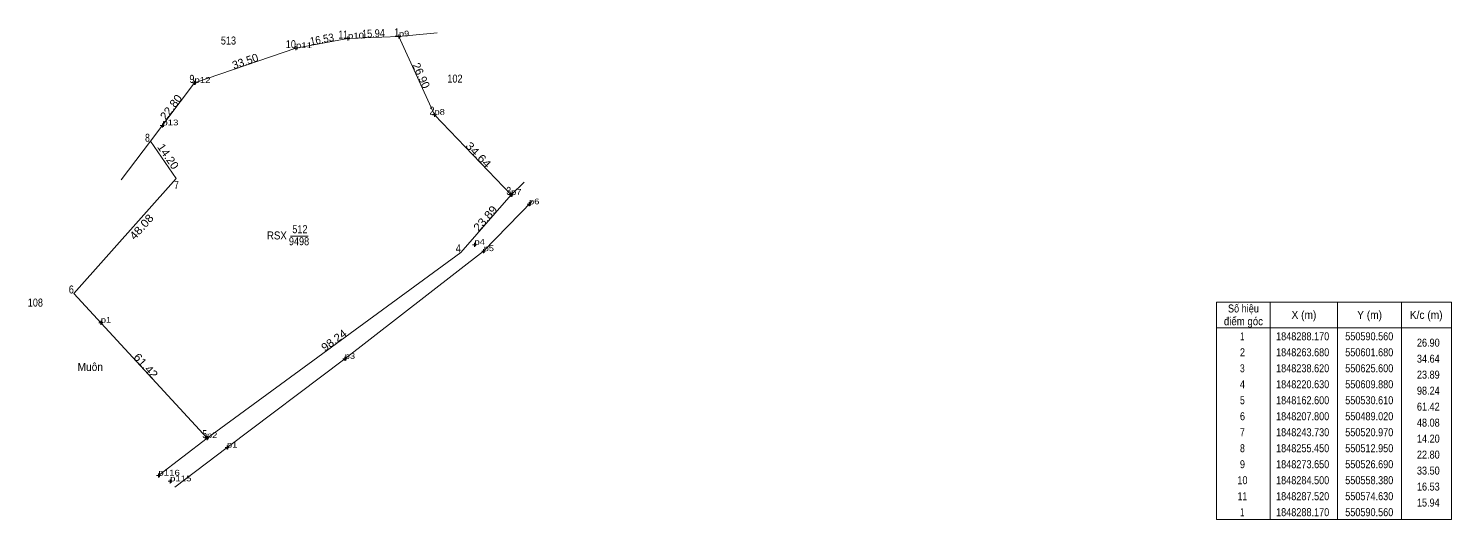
# Model space of a CAD drawing. Header units: metres. Extents: x 549822 to 550919, y 1848084 to 1848569.
# Drawn here: x 550474.8 to 550919.3, y 1848137.1 to 1848290.7 of the extents above; entities that cross this region are included whole.
import ezdxf
from ezdxf.enums import TextEntityAlignment as Align

# ---------------------------------------------------------------- set-up
doc = ezdxf.new("R2010")
doc.units = ezdxf.units.M
for name, color, linetype, lineweight in [('1', 7, 'Continuous', 13), ('10', 7, 'Continuous', 13), ('15', 7, 'Continuous', 13), ('63', 7, 'Continuous', 13), ('7', 7, 'Continuous', 13)]:
    doc.layers.add(name, color=color, linetype=linetype, lineweight=lineweight)
doc.layers.add('12', color=7, linetype='Continuous')

msp = doc.modelspace()

# ---------------------------------------------------------------- linework, layer by layer
at = {"layer": '1'}
msp.add_lwpolyline([(550590.56, 1848288.17), (550601.68, 1848263.68), (550625.6, 1848238.62), (550609.88, 1848220.63), (550530.61, 1848162.6), (550489.02, 1848207.8), (550520.97, 1848243.73), (550512.95, 1848255.45), (550526.69, 1848273.65), (550558.38, 1848284.5), (550574.63, 1848287.52)], close=True, dxfattribs=at)
at = {"layer": '10'}
msp.add_line((550489.02, 1848207.8), (550530.61, 1848162.6), dxfattribs=at)
for points in [[(550530.61, 1848162.6), (550609.88, 1848220.63), (550625.6, 1848238.62), (550601.68, 1848263.68), (550590.56, 1848288.17), (550574.63, 1848287.52), (550558.38, 1848284.5), (550526.69, 1848273.65)], [(550503.8, 1848243.33), (550512.95, 1848255.45), (550526.69, 1848273.65)], [(550536.86, 1848159.62), (550573.63, 1848187.35), (550617.02, 1848221.04), (550632.15, 1848236.64)]]:
    msp.add_lwpolyline(points, dxfattribs=at)
at = {"layer": '15'}
for p, q in [((550590.56, 1848288.17), (550602.54, 1848289.3)), ((550520.97, 1848243.73), (550512.95, 1848255.45)), ((550520.97, 1848243.73), (550489.02, 1848207.8)), ((550625.6, 1848238.62), (550629.71, 1848242.55)), ((550556.68, 1848225.68), (550562.18, 1848225.68)), ((550515.43, 1848150.86), (550530.61, 1848162.6)), ((550520.54, 1848147.25), (550536.86, 1848159.62))]:
    msp.add_line(p, q, dxfattribs=at)
at = {"layer": '63'}
for p, q in [((550862.72, 1848205.1), (550862.72, 1848137.1)), ((550883.72, 1848205.1), (550883.72, 1848137.1)), ((550903.72, 1848205.1), (550903.72, 1848137.1)), ((550845.92, 1848197.1), (550919.32, 1848197.1))]:
    msp.add_line(p, q, dxfattribs=at)
msp.add_lwpolyline([(550845.92, 1848205.1), (550919.32, 1848205.1), (550919.32, 1848137.1), (550845.92, 1848137.1)], close=True, dxfattribs=at)
at = {"layer": '7'}
for p, q in [((550574.63, 1848286.89), (550574.63, 1848288.14)), ((550591.19, 1848288.17), (550589.94, 1848288.17)), ((550590.56, 1848287.54), (550590.56, 1848288.79)), ((550559, 1848284.5), (550557.75, 1848284.5)), ((550558.37, 1848283.87), (550558.37, 1848285.12)), ((550575.25, 1848287.52), (550574, 1848287.52)), ((550527.32, 1848273.65), (550526.07, 1848273.65)), ((550526.69, 1848273.02), (550526.69, 1848274.27)), ((550602.3, 1848263.68), (550601.05, 1848263.68)), ((550601.68, 1848263.06), (550601.68, 1848264.31)), ((550517.28, 1848260.36), (550516.03, 1848260.36)), ((550516.66, 1848259.73), (550516.66, 1848260.98)), ((550625.59, 1848237.99), (550625.59, 1848239.24)), ((550626.22, 1848238.62), (550624.97, 1848238.62)), ((550631.84, 1848235.67), (550630.59, 1848235.67)), ((550631.21, 1848235.05), (550631.21, 1848236.3)), ((550614.8, 1848223.03), (550613.55, 1848223.03)), ((550614.17, 1848222.4), (550614.17, 1848223.65)), ((550617.02, 1848220.41), (550617.02, 1848221.66)), ((550617.64, 1848221.04), (550616.4, 1848221.04)), ((550497.45, 1848198), (550497.45, 1848199.25)), ((550498.08, 1848198.63), (550496.83, 1848198.63)), ((550574.26, 1848187.35), (550573.01, 1848187.35)), ((550573.63, 1848186.73), (550573.63, 1848187.97)), ((550531.23, 1848162.6), (550529.98, 1848162.6)), ((550530.61, 1848161.97), (550530.61, 1848163.22)), ((550537.48, 1848159.62), (550536.24, 1848159.62)), ((550536.86, 1848159), (550536.86, 1848160.24)), ((550516.05, 1848150.86), (550514.8, 1848150.86)), ((550515.43, 1848150.24), (550515.43, 1848151.49)), ((550519.7, 1848149.06), (550518.45, 1848149.06)), ((550519.07, 1848148.43), (550519.07, 1848149.68))]:
    msp.add_line(p, q, dxfattribs=at)

# ---------------------------------------------------------------- texts
at = {"layer": '1'}
for s, width, p in [('RSX', 0.9, (550552.44, 1848224.69)), ('512', 0.85, (550559.62, 1848226.64)), ('9498', 0.85, (550559.35, 1848222.88))]:
    msp.add_text(s, height=2.5, dxfattribs=dict(at, width=width)).set_placement(p, align=Align.CENTER)
at = {"layer": '10'}
for s, width, p in [('513', 0.85, (550537.31, 1848285.64)), ('102', 0.85, (550608.05, 1848273.73)), ('108', 0.85, (550477, 1848203.7)), ('Muôn', 0.95, (550494.15, 1848183.59))]:
    msp.add_text(s, height=2.5, dxfattribs=dict(at, width=width)).set_placement(p, align=Align.CENTER)
at = {"layer": '12'}
for s, width, p in [('p10', 1.25, (550574.63, 1848287.52)), ('p9', 1.2, (550590.56, 1848288.17)), ('p11', 1.25, (550558.38, 1848284.5)), ('p12', 1.25, (550526.69, 1848273.65)), ('p13', 1.25, (550516.66, 1848260.36)), ('p8', 1.2, (550601.68, 1848263.68)), ('p7', 1.2, (550625.6, 1848238.62)), ('p6', 1.2, (550631.21, 1848235.67)), ('p4', 1.2, (550614.17, 1848223.03)), ('p5', 1.2, (550617.02, 1848221.04)), ('p1', 1.2, (550497.45, 1848198.63)), ('p3', 1.2, (550573.63, 1848187.35)), ('p2', 1.2, (550530.61, 1848162.6)), ('p1', 1.2, (550536.86, 1848159.62)), ('p116', 1.25, (550515.43, 1848150.86)), ('p115', 1.25, (550519.07, 1848149.06))]:
    msp.add_text(s, height=1.8, dxfattribs=dict(at, width=width)).set_placement(p)
at = {"layer": '63'}
for s, rotation, width, p in [('16.53', 10.528, 0.9, (550566.732, 1848286.044)), ('15.94', 2.337, 0.85, (550582.649, 1848287.85)), ('22.80', 52.949, 1.05, (550520.383, 1848265.307)), ('14.20', 304.384, 1.05, (550517.441, 1848249.951)), ('34.64', 313.667, 1.15, (550614.458, 1848250.293)), ('23.89', 48.852, 1.1, (550618.465, 1848230.442)), ('48.08', 48.356, 1.1, (550511.101, 1848227.789)), ('98.24', 36.206, 1.05, (550570.977, 1848192.154)), ('61.42', 312.618, 1.1, (550510.583, 1848184.346))]:
    msp.add_text(s, height=2.5, rotation=rotation, dxfattribs=dict(at, width=width)).set_placement(p, align=Align.CENTER)
for s, width, p in [(' 11', 0.8, (550574.63, 1848287.52)), (' 1', 0.75, (550590.56, 1848288.17)), (' 10', 0.85, (550558.38, 1848284.5)), (' 9', 0.85, (550526.69, 1848273.65)), (' 2', 0.85, (550601.68, 1848263.68)), (' 8', 0.8, (550512.75, 1848255.25)), (' 7', 0.8, (550521.84, 1848240.51)), (' 3', 0.8, (550625.6, 1848238.62)), (' 4', 0.85, (550609.88, 1848220.63)), (' 6', 0.85, (550489.02, 1848207.8)), ('26.90', 0.85, (550915.62, 1848191.16)), ('34.64', 0.85, (550915.62, 1848186.16)), ('23.89', 0.85, (550915.62, 1848181.16)), ('98.24', 0.85, (550915.62, 1848176.16)), ('61.42', 0.85, (550915.62, 1848171.16)), ('48.08', 0.85, (550915.62, 1848166.16)), (' 5', 0.8, (550530.61, 1848162.6)), ('14.20', 0.85, (550915.62, 1848161.16)), ('22.80', 0.85, (550915.62, 1848156.16)), ('33.50', 0.85, (550915.62, 1848151.16)), ('16.53', 0.85, (550915.62, 1848146.16)), ('15.94', 0.85, (550915.62, 1848141.16))]:
    msp.add_text(s, height=2.5, dxfattribs=dict(at, width=width)).set_placement(p, align=Align.RIGHT)
for s, rotation, p in [('33.50', 18.9, (550542.94, 1848279.215)), ('26.90', 294.421, (550596.354, 1848275.412))]:
    msp.add_text(s, height=2.5, rotation=rotation, dxfattribs=at).set_placement(p, align=Align.CENTER)
for s, width, p in [('Số hiệu', 0.85, (550854.32, 1848201.86)), ('điểm góc', 0.9, (550854.32, 1848197.86)), ('X (m)', 0.95, (550873.22, 1848199.86)), ('Y (m)', 0.95, (550893.73, 1848199.86)), ('K/c (m)', 0.95, (550911.41, 1848199.86)), (' 1', 0.75, (550853.62, 1848193.16)), ('1848288.170', 0.85, (550872.82, 1848193.16)), ('550590.560', 0.85, (550893.62, 1848193.16)), (' 2', 0.85, (550853.63, 1848188.16)), ('1848263.680', 0.85, (550872.82, 1848188.16)), ('550601.680', 0.85, (550893.62, 1848188.16)), (' 3', 0.8, (550853.61, 1848183.16)), ('1848238.620', 0.85, (550872.82, 1848183.16)), ('550625.600', 0.85, (550893.62, 1848183.16)), (' 4', 0.85, (550853.62, 1848178.16)), ('1848220.630', 0.85, (550872.82, 1848178.16)), ('550609.880', 0.85, (550893.62, 1848178.16)), (' 5', 0.8, (550853.63, 1848173.16)), ('1848162.600', 0.85, (550872.82, 1848173.16)), ('550530.610', 0.85, (550893.62, 1848173.16)), (' 6', 0.85, (550853.63, 1848168.16)), ('1848207.800', 0.85, (550872.82, 1848168.16)), ('550489.020', 0.85, (550893.62, 1848168.16)), (' 7', 0.8, (550853.63, 1848163.16)), ('1848243.730', 0.85, (550872.82, 1848163.16)), ('550520.970', 0.85, (550893.62, 1848163.16)), (' 8', 0.8, (550853.63, 1848158.16)), ('1848255.450', 0.85, (550872.82, 1848158.16)), ('550512.950', 0.85, (550893.62, 1848158.16)), (' 9', 0.85, (550853.62, 1848153.16)), ('1848273.650', 0.85, (550872.82, 1848153.16)), ('550526.690', 0.85, (550893.62, 1848153.16)), (' 10', 0.85, (550853.62, 1848148.16)), ('1848284.500', 0.85, (550872.82, 1848148.16)), ('550558.380', 0.85, (550893.62, 1848148.16)), (' 11', 0.8, (550853.62, 1848143.16)), ('1848287.520', 0.85, (550872.82, 1848143.16)), ('550574.630', 0.85, (550893.62, 1848143.16)), (' 1', 0.75, (550853.62, 1848138.16)), ('1848288.170', 0.85, (550872.82, 1848138.16)), ('550590.560', 0.85, (550893.62, 1848138.16))]:
    msp.add_text(s, height=2.5, dxfattribs=dict(at, width=width)).set_placement(p, align=Align.CENTER)

doc.saveas('drawing.dxf')
